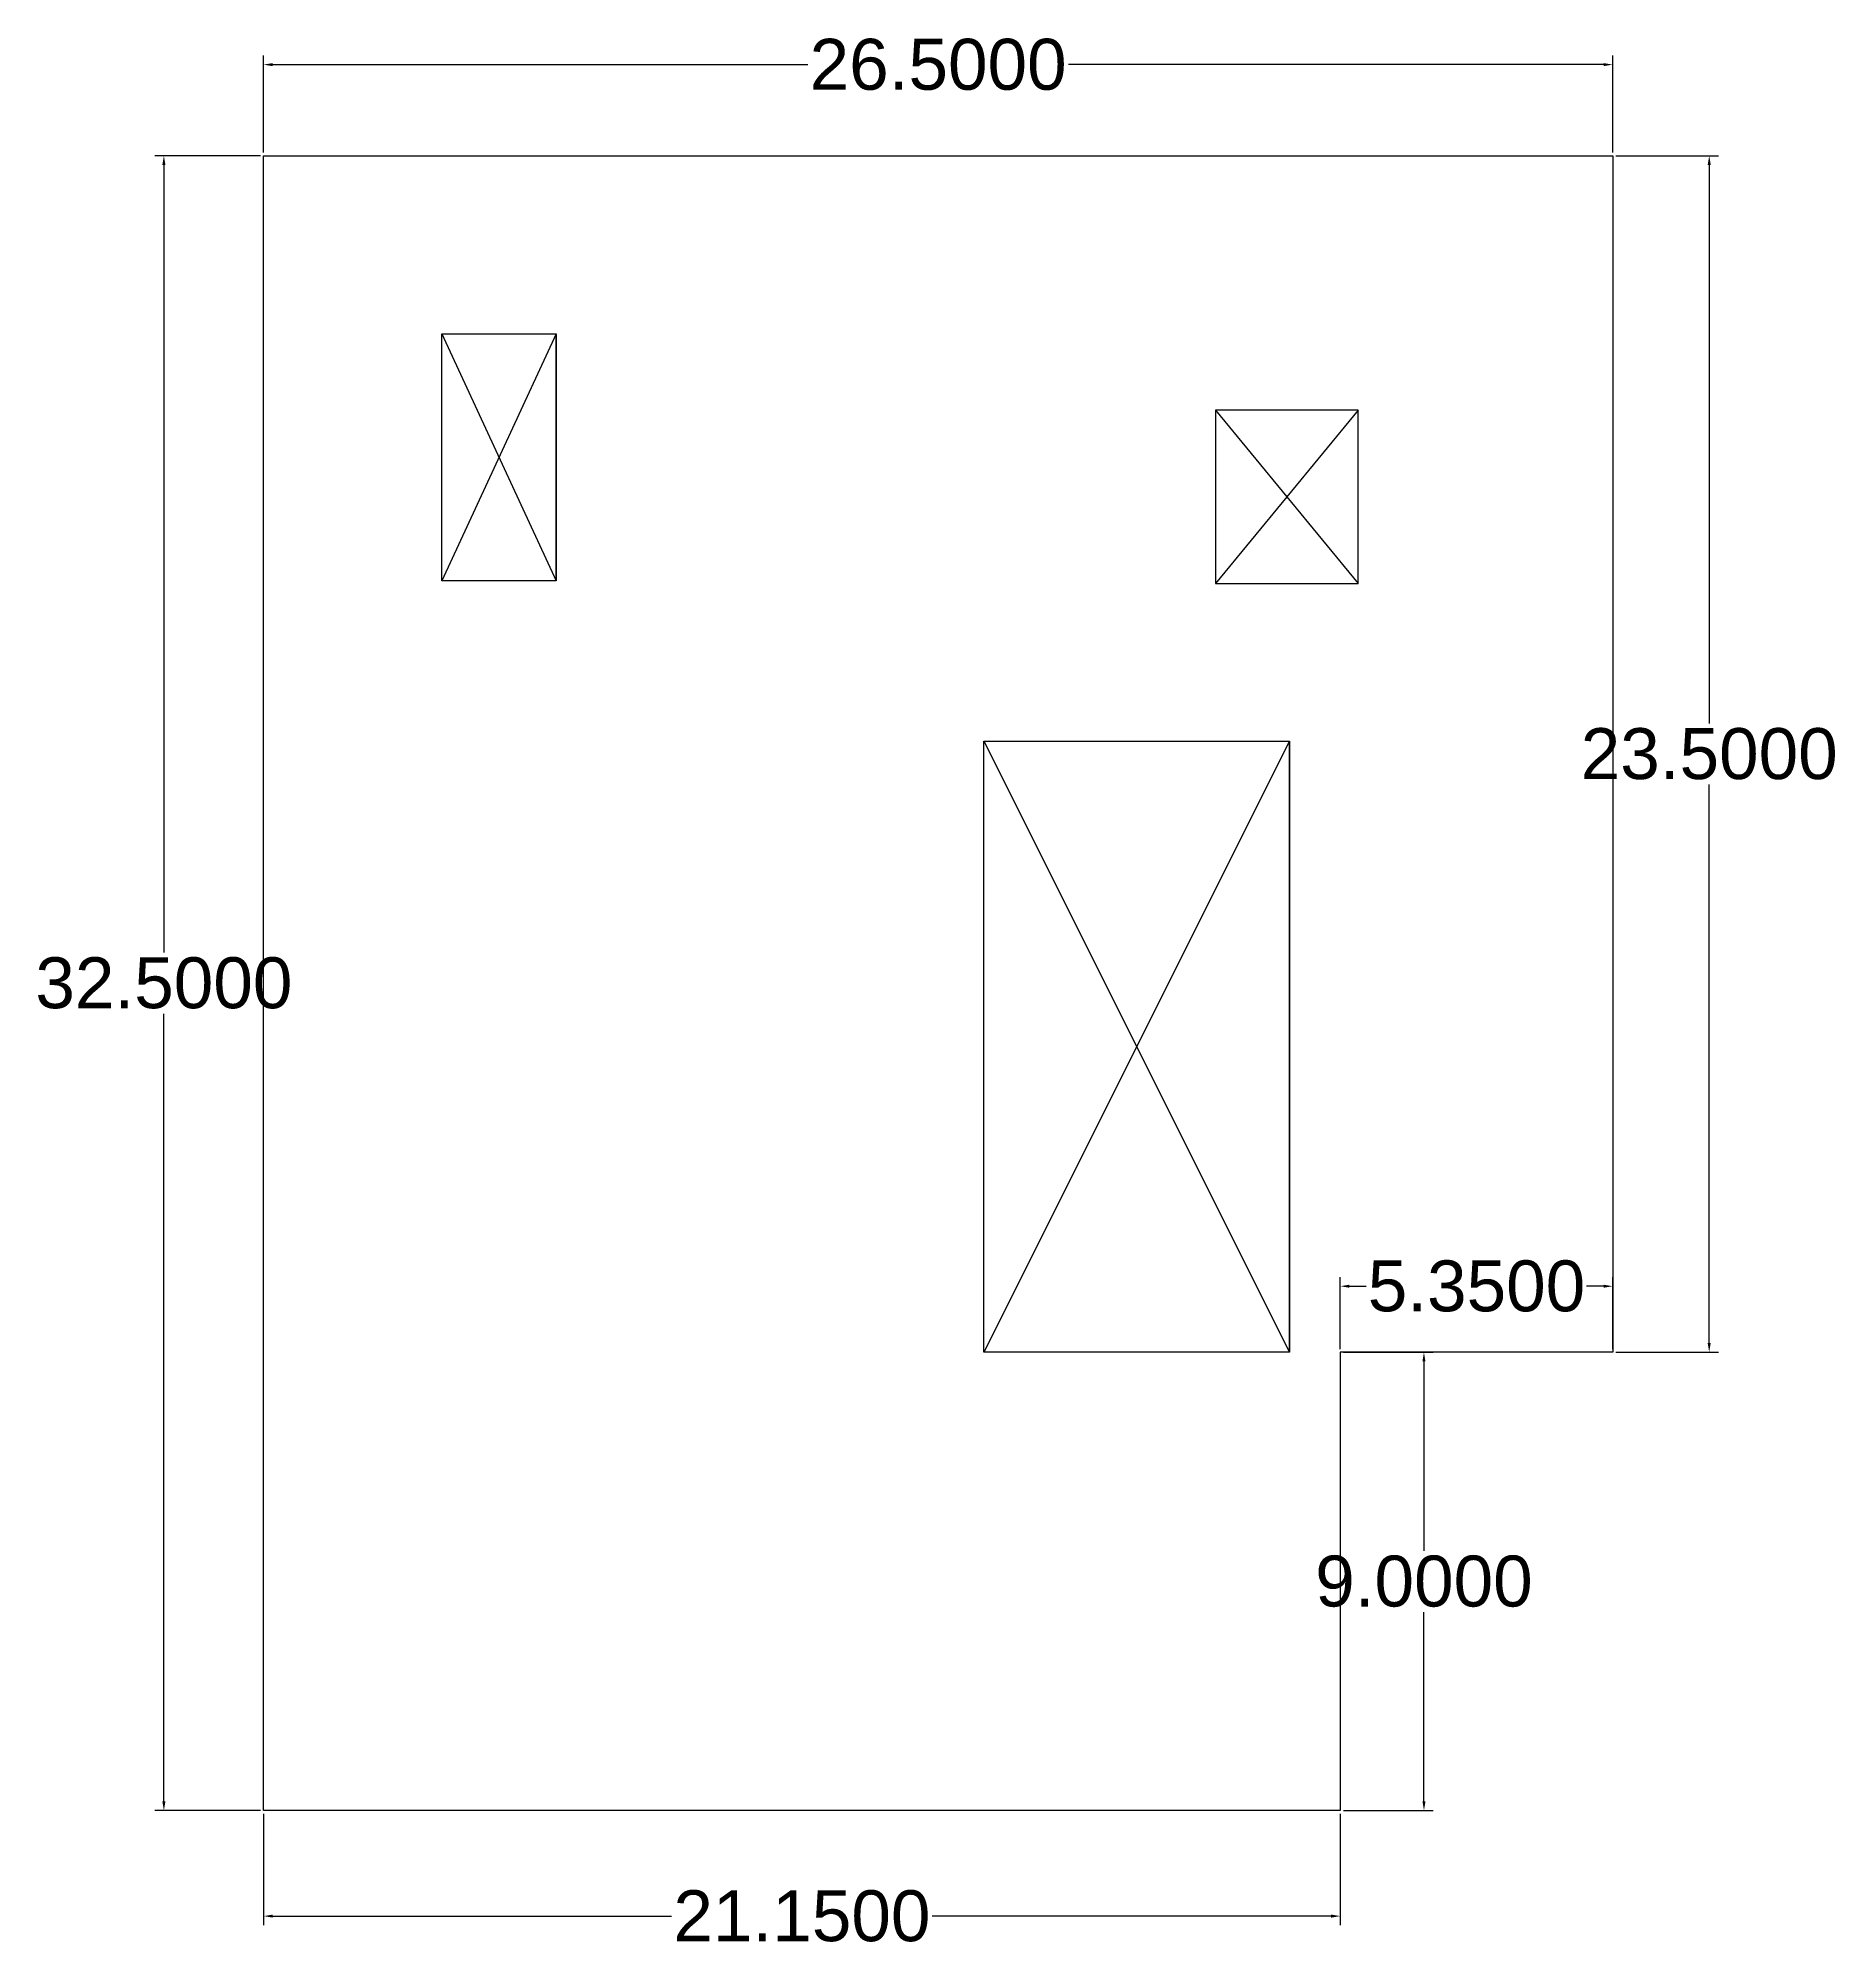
# Model space of a CAD drawing. Header units: inches. Extents: x -4.4 to 30.9, y -2.6 to 34.8.
import ezdxf

# ---------------------------------------------------------------- set-up
doc = ezdxf.new("R2010")
doc.units = ezdxf.units.IN
doc.header["$MEASUREMENT"] = 0
doc.styles.get("Standard").update_dxf_attribs({"font": 'arial.ttf'})
doc.dimstyles.get("Standard").update_dxf_attribs({"dimtxt": 0.18, "dimasz": 0.18, "dimexe": 0.18, "dimexo": 0.0625, "dimgap": 0.09, "dimtad": 0, "dimtih": 1, "dimtoh": 1, "dimdec": 4, "dimzin": 0, "dimdsep": 46, "dimtxsty": 'Standard', "dimcen": 0.09, "dimadec": 0, "dimazin": 0, "dimtfac": 1, "dimtdec": 4, "dimtofl": 0, "dimtmove": 0, "dimatfit": 3, "dimfxl": 1, "dimtolj": 1, "dimtzin": 0, "dimarcsym": 0})

# ---------------------------------------------------------------- blocks, each defined once
blk = doc.blocks.new('*D2')
at = {"color": 0, "lineweight": -2, "transparency": 16777216}
for p, q in [((0, 32.56), (0, 34.466)), ((26.5, 32.56), (26.5, 34.466)), ((0.18, 34.286), (10.689, 34.286)), ((26.32, 34.286), (15.811, 34.286))]:
    blk.add_line(p, q, dxfattribs=at)
at = {"color": 0, "transparency": 16777216}
for points in [[(0.18, 34.316), (0.18, 34.256), (0, 34.286)], [(26.32, 34.316), (26.32, 34.256), (26.5, 34.286)]]:
    blk.add_solid(points, dxfattribs=at)
at = {"layer": 'Defpoints', "color": 0, "transparency": 16777216}
for p in [(26.5, 34.286), (0, 32.498), (26.5, 32.498)]:
    blk.add_point(p, dxfattribs=at)
at = {"color": 0, "transparency": 16777216, "insert": (13.25, 34.286), "char_height": 0.18, "attachment_point": 5}
blk.add_mtext('\\A1;{\\H5.55556x;26.5000}', dxfattribs=at)
blk = doc.blocks.new('*D3')
at = {"color": 0, "lineweight": -2, "transparency": 16777216}
for p, q in [((-0.063, 32.498), (-2.138, 32.498)), ((-1.958, 32.318), (-1.958, 16.849)), ((-1.958, 0.178), (-1.958, 15.647)), ((-0.063, -0.002), (-2.138, -0.002))]:
    blk.add_line(p, q, dxfattribs=at)
at = {"color": 0, "transparency": 16777216}
for points in [[(-1.988, 32.318), (-1.928, 32.318), (-1.958, 32.498)], [(-1.988, 0.178), (-1.928, 0.178), (-1.958, -0.002)]]:
    blk.add_solid(points, dxfattribs=at)
at = {"layer": 'Defpoints', "color": 0, "transparency": 16777216}
for p in [(-1.958, 32.498), (0, 32.498), (0, -0.002)]:
    blk.add_point(p, dxfattribs=at)
at = {"color": 0, "transparency": 16777216, "insert": (-1.958, 16.248), "char_height": 0.18, "attachment_point": 5}
blk.add_mtext('\\A1;{\\H5.55556x;32.5000}', dxfattribs=at)
blk = doc.blocks.new('*D4')
at = {"color": 0, "lineweight": -2, "transparency": 16777216}
for p, q in [((0, -0.065), (0, -2.255)), ((21.15, -0.065), (21.15, -2.255)), ((0.18, -2.075), (8.014, -2.075)), ((20.97, -2.075), (13.136, -2.075))]:
    blk.add_line(p, q, dxfattribs=at)
at = {"color": 0, "transparency": 16777216}
for points in [[(0.18, -2.045), (0.18, -2.105), (0, -2.075)], [(20.97, -2.045), (20.97, -2.105), (21.15, -2.075)]]:
    blk.add_solid(points, dxfattribs=at)
at = {"layer": 'Defpoints', "color": 0, "transparency": 16777216}
for p in [(0, -0.002), (21.15, -0.002), (0, -2.075)]:
    blk.add_point(p, dxfattribs=at)
at = {"color": 0, "transparency": 16777216, "insert": (10.575, -2.075), "char_height": 0.18, "attachment_point": 5}
blk.add_mtext('\\A1;{\\H5.55556x;21.1500}', dxfattribs=at)
blk = doc.blocks.new('*D5')
at = {"color": 0, "lineweight": -2, "transparency": 16777216}
for p, q in [((21.212, 8.998), (22.973, 8.998)), ((22.793, 8.818), (22.793, 5.098)), ((22.793, 0.178), (22.793, 3.897)), ((21.212, -0.002), (22.973, -0.002))]:
    blk.add_line(p, q, dxfattribs=at)
at = {"color": 0, "transparency": 16777216}
for points in [[(22.763, 8.818), (22.823, 8.818), (22.793, 8.998)], [(22.763, 0.178), (22.823, 0.178), (22.793, -0.002)]]:
    blk.add_solid(points, dxfattribs=at)
at = {"layer": 'Defpoints', "color": 0, "transparency": 16777216}
for p in [(21.15, 8.998), (21.15, -0.002), (22.793, -0.002)]:
    blk.add_point(p, dxfattribs=at)
at = {"color": 0, "transparency": 16777216, "insert": (22.793, 4.498), "char_height": 0.18, "attachment_point": 5}
blk.add_mtext('\\A1;{\\H5.55556x;9.0000}', dxfattribs=at)
blk = doc.blocks.new('*D6')
at = {"color": 0, "lineweight": -2, "transparency": 16777216}
for p, q in [((21.15, 9.06), (21.15, 10.475)), ((26.5, 9.06), (26.5, 10.475)), ((21.33, 10.295), (21.661, 10.295)), ((26.32, 10.295), (25.989, 10.295))]:
    blk.add_line(p, q, dxfattribs=at)
at = {"color": 0, "transparency": 16777216}
for points in [[(21.33, 10.325), (21.33, 10.265), (21.15, 10.295)], [(26.32, 10.325), (26.32, 10.265), (26.5, 10.295)]]:
    blk.add_solid(points, dxfattribs=at)
at = {"layer": 'Defpoints', "color": 0, "transparency": 16777216}
for p in [(21.15, 10.295), (21.15, 8.998), (26.5, 8.998)]:
    blk.add_point(p, dxfattribs=at)
at = {"color": 0, "transparency": 16777216, "insert": (23.825, 10.295), "char_height": 0.18, "attachment_point": 5}
blk.add_mtext('\\A1;{\\H5.55556x;5.3500}', dxfattribs=at)
blk = doc.blocks.new('*D7')
at = {"color": 0, "lineweight": -2, "transparency": 16777216}
for p, q in [((26.562, 32.498), (28.576, 32.498)), ((28.396, 32.318), (28.396, 21.349)), ((28.396, 9.178), (28.396, 20.147)), ((26.562, 8.998), (28.576, 8.998))]:
    blk.add_line(p, q, dxfattribs=at)
at = {"color": 0, "transparency": 16777216}
for points in [[(28.366, 32.318), (28.426, 32.318), (28.396, 32.498)], [(28.366, 9.178), (28.426, 9.178), (28.396, 8.998)]]:
    blk.add_solid(points, dxfattribs=at)
at = {"layer": 'Defpoints', "color": 0, "transparency": 16777216}
for p in [(26.5, 32.498), (26.5, 8.998), (28.396, 8.998)]:
    blk.add_point(p, dxfattribs=at)
at = {"color": 0, "transparency": 16777216, "insert": (28.396, 20.748), "char_height": 0.18, "attachment_point": 5}
blk.add_mtext('\\A1;{\\H5.55556x;23.5000}', dxfattribs=at)

msp = doc.modelspace()

# ---------------------------------------------------------------- linework, layer by layer
for p, q in [((-0.00005, -0.00233), (-0.00005, 32.49767)), ((-0.00005, 32.49767), (26.49995, 32.49767)), ((26.49995, 32.49767), (26.49995, 8.99767)), ((3.49995, 29.00042), (5.74995, 24.15042)), ((5.74995, 29.00042), (3.49995, 24.15042)), ((5.74995, 24.15042), (5.74995, 29.00042)), ((18.70077, 27.49798), (21.50077, 24.09798)), ((21.50077, 27.49798), (18.70077, 24.09798)), ((21.50077, 24.09798), (21.50077, 27.49798)), ((14.15043, 20.99998), (20.15043, 8.99998)), ((20.15043, 20.99998), (14.15043, 8.99998)), ((20.15043, 8.99998), (20.15043, 20.99998)), ((26.49995, 8.99767), (21.14995, 8.99767)), ((21.14995, 8.99767), (21.14995, -0.00233)), ((21.14995, -0.00233), (-0.00005, -0.00233))]:
    msp.add_line(p, q)
for points in [[(3.49995, 29.00042), (5.74995, 29.00042), (5.74995, 24.15042), (3.49995, 24.15042)], [(21.50077, 27.49798), (18.70077, 27.49798), (18.70077, 24.09798), (21.50077, 24.09798)], [(20.15043, 8.99998), (14.15043, 8.99998), (14.15043, 20.99998), (20.15043, 20.99998)]]:
    msp.add_lwpolyline(points, close=True)

# ---------------------------------------------------------------- dimensions: what is measured, and where the dimension line sits
for base, p1, p2, picture, middle in [((26.49995, 34.28561), (-0.00005, 32.49767), (26.49995, 32.49767), '*D2', (13.24995, 34.28561)), ((21.14995, 10.29515), (26.49995, 8.99767), (21.14995, 8.99767), '*D6', (23.82495, 10.29515)), ((-0.00005, -2.07502), (21.14995, -0.00233), (-0.00005, -0.00233), '*D4', (10.57495, -2.07502))]:
    dim = msp.add_linear_dim(base=base, p1=p1, p2=p2, text='{\\H5.55556x;<>}', dimstyle='Standard')
    dim.commit()
    dim.dimension.update_dxf_attribs({"geometry": picture, "text_midpoint": middle})
for base, p1, p2, picture, middle in [((-1.9581, 32.49767), (-0.00005, -0.00233), (-0.00005, 32.49767), '*D3', (-1.9581, 16.24767)), ((28.39568, 8.99767), (26.49995, 32.49767), (26.49995, 8.99767), '*D7', (28.39568, 20.74767)), ((22.79319, -0.00233), (21.14995, 8.99767), (21.14995, -0.00233), '*D5', (22.79319, 4.49767))]:
    dim = msp.add_linear_dim(base=base, p1=p1, p2=p2, angle=90, text='{\\H5.55556x;<>}', dimstyle='Standard')
    dim.commit()
    dim.dimension.update_dxf_attribs({"geometry": picture, "text_midpoint": middle})

doc.saveas('drawing.dxf')
